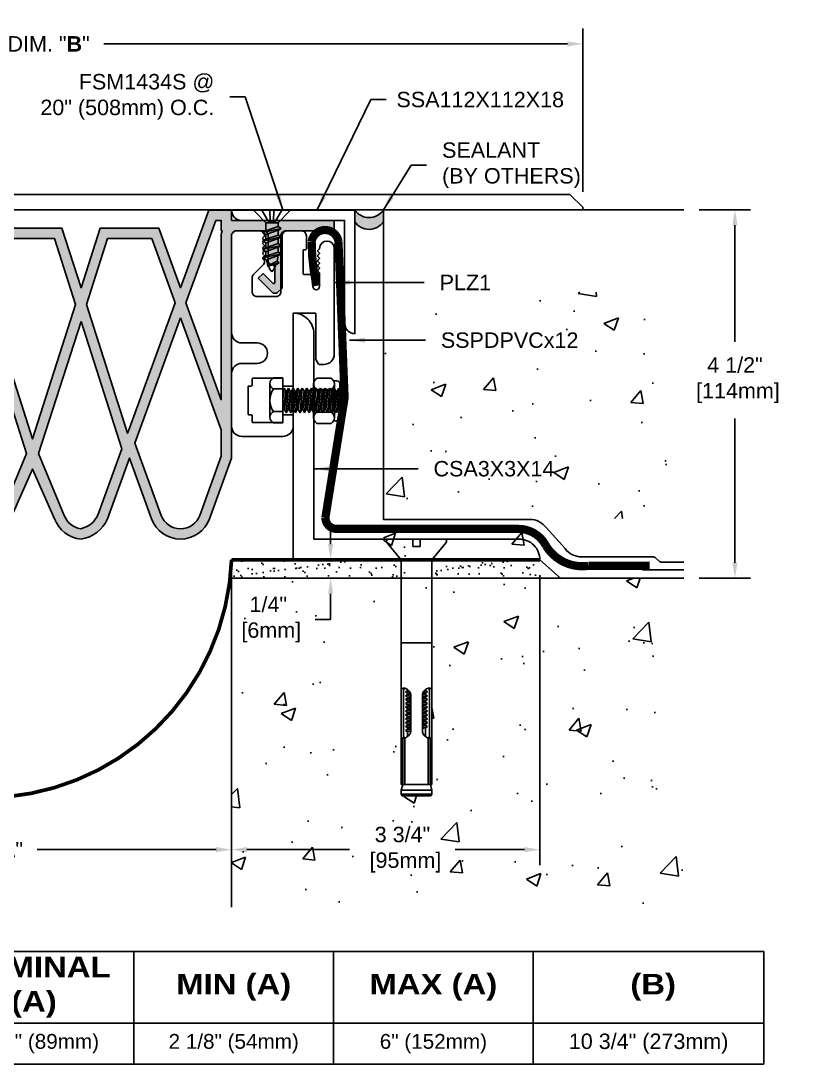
# Model space of a CAD drawing. Header units: inches. Extents: x -5.6 to 44.8, y -10.4 to 2.7.
# Drawn here: x 8.96 to 18.57, y -10.39 to 2.3 of the extents above; entities that cross this region are included whole.
import ezdxf

# ---------------------------------------------------------------- set-up
doc = ezdxf.new("R2010")
doc.units = ezdxf.units.IN
doc.header["$MEASUREMENT"] = 0
for name, color, linetype in [('Anchors', 4, 'Continuous'), ('Conditions', 1, 'Continuous'), ('Dimensions', 3, 'Continuous'), ('Fillers', 2, 'Continuous'), ('Metals', 7, 'Continuous'), ('Seal', 5, 'Continuous'), ('Text', 2, 'Continuous')]:
    doc.layers.add(name, color=color, linetype=linetype)
doc.styles.add('ARIAL', font='arial.ttf')
doc.styles.add('Arial Bold', font='')
doc.styles.get('Arial Bold').set_extended_font_data('Arial Black')
doc.dimstyles.new('Arial', dxfattribs={"dimscale": 1.5, "dimtxt": 0.125, "dimasz": 0.125, "dimexe": 0.125, "dimexo": 0.125, "dimgap": 0.125, "dimtad": 0, "dimtih": 1, "dimtoh": 1, "dimdec": 4, "dimzin": 0, "dimdsep": 46, "dimlunit": 4, "dimtxsty": 'ARIAL', "dimcen": 0.125, "dimadec": 0, "dimazin": 0, "dimtfac": 1, "dimtdec": 4, "dimtofl": 0, "dimtmove": 0, "dimatfit": 3, "dimfxl": 0, "dimfrac": 2, "dimtolj": 1, "dimtzin": 0, "dimarcsym": 0})
pattern_1 = [(37.5, (-1.6117, -8.52077), (-0.0062993, 0.1926824), [0, -0.152, 0, -0.17, 0, -0.1625]), (7.5, (-1.6117, -8.52077), (0.1769777, 0.2822146), [0, -0.082, 0, -0.137, 0, -0.0525]), (327.5, (-1.7347, -8.52077), (0.3114142, 0.0005659), [0, -0.05, 0, -0.18, 0, -0.235]), (317.5, (-1.7347, -8.52077), (0.3006127, 0.0877676), [0, -0.025, 0, -0.118, 0, -0.135])]

# ---------------------------------------------------------------- blocks, each defined once
blk = doc.blocks.new('PLZ1')
blk.add_lwpolyline([(0.265, 0, -0.414214), (0.275, -0.01), (0.275, -0.56, 0.131652), (0.276, -0.565), (0.308, -0.62, 0.267949), (0.317, -0.625), (0.375, -0.625, 0.414214), (0.5, -0.5), (0.5, 0.785, 1), (0.32, 0.785, -0.198912), (0.317, 0.778), (0.301, 0.762, 0.414214), (0.301, 0.748), (0.317, 0.732, -0.198912), (0.32, 0.725, -0.198912), (0.317, 0.718), (0.301, 0.702, 0.414214), (0.301, 0.688), (0.317, 0.672, -0.198912), (0.32, 0.665, -0.198912), (0.317, 0.658), (0.301, 0.642, 0.414214), (0.301, 0.628), (0.317, 0.612, -0.198912), (0.32, 0.605, -0.198912), (0.317, 0.598), (0.301, 0.582, 0.414214), (0.301, 0.568), (0.317, 0.552, -0.198912), (0.32, 0.545, -0.198912), (0.317, 0.538), (0.301, 0.522, 0.414214), (0.301, 0.508), (0.317, 0.492, -0.198912), (0.32, 0.485), (0.32, 0.322, -0.93609), (0.24, 0.317), (0.221, 0.461, 0.376062), (0.211, 0.47), (0.13, 0.47, -0.414214), (0.12, 0.48), (0.12, 0.76, -0.414214), (0.13, 0.77), (0.15, 0.77, 0.414214), (0.16, 0.78), (0.16, 0.937, 0.414214), (0.097, 1), (-0.088, 1, 0.414214), (-0.15, 0.937), (-0.15, 0.262, -0.414214), (-0.213, 0.2), (-0.438, 0.2, -0.414214), (-0.5, 0.262), (-0.5, 0.424, -0.198912), (-0.482, 0.468), (-0.368, 0.582, 0.198912), (-0.35, 0.626), (-0.35, 0.637, 0.198912), (-0.353, 0.645), (-0.369, 0.66, -0.414214), (-0.369, 0.675), (-0.353, 0.69, 0.198912), (-0.35, 0.697, 0.198912), (-0.353, 0.705), (-0.369, 0.72, -0.414214), (-0.369, 0.735), (-0.353, 0.75, 0.198912), (-0.35, 0.757, 0.198912), (-0.353, 0.765), (-0.369, 0.78, -0.414214), (-0.369, 0.795), (-0.353, 0.81, 0.198912), (-0.35, 0.817, 0.198912), (-0.353, 0.825), (-0.369, 0.84, -0.414214), (-0.369, 0.855), (-0.353, 0.87, 0.198912), (-0.35, 0.877, 0.198912), (-0.353, 0.885), (-0.369, 0.9, -0.414214), (-0.369, 0.915), (-0.353, 0.93, 0.198912), (-0.35, 0.937, 0.414214), (-0.413, 1), (-0.688, 1, 0.414214), (-0.75, 0.937), (-0.75, -0.238, 0.414214), (-0.625, -0.363), (-0.438, -0.363, -1), (-0.438, -0.613), (-0.625, -0.613, 0.414214), (-0.75, -0.737), (-0.75, -1.375, 0.414214), (-0.625, -1.5), (-0.125, -1.5, 0.414214), (0, -1.375), (0, -1.248, 0.414214), (-0.01, -1.238), (-0.115, -1.238, 0.414214), (-0.125, -1.248), (-0.125, -1.323, -0.414214), (-0.135, -1.333), (-0.49, -1.333, -0.414214), (-0.5, -1.323), (-0.5, -1.248, 0.414214), (-0.51, -1.238), (-0.54, -1.238, -0.414214), (-0.55, -1.228), (-0.55, -0.898, -0.414214), (-0.54, -0.888), (-0.51, -0.888, 0.414214), (-0.5, -0.878), (-0.5, -0.803, -0.414214), (-0.49, -0.793), (-0.135, -0.793, -0.414214), (-0.125, -0.803), (-0.125, -0.878, 0.414214), (-0.115, -0.888), (-0.01, -0.888, 0.414214), (0, -0.878), (0, -0.01, -0.414214), (0.01, 0)], format="xyb", close=True)
blk = doc.blocks.new('SSSA38278')
for p, q in [((-0.341, 0), (-0.045, 0)), ((-0.045, 0), (-0.045, -0.09)), ((0.045, 0), (0.341, 0)), ((0.045, 0), (0.045, -0.09)), ((-0.191, -0.246), (-0.36, -0.039)), ((-0.045, -0.09), (0.045, -0.09)), ((0.191, -0.246), (0.36, -0.039)), ((-0.187, -0.256), (-0.187, -2.982)), ((0.188, -0.256), (0.188, -2.982)), ((-0.187, -1.262), (0.188, -1.262)), ((-0.157, -1.843), (-0.157, -2.387)), ((-0.135, -1.857), (-0.108, -1.84)), ((-0.135, -1.857), (-0.089, -1.849)), ((-0.135, -1.857), (-0.108, -1.873)), ((-0.135, -1.904), (-0.108, -1.887)), ((-0.135, -1.904), (-0.071, -1.893)), ((-0.108, -1.83), (-0.108, -1.84)), ((-0.108, -1.84), (-0.098, -1.838)), ((-0.078, -1.867), (-0.108, -1.873)), ((-0.108, -1.873), (-0.108, -1.887)), ((-0.108, -1.887), (-0.073, -1.88)), ((-0.07, -1.896), (-0.07, -2.334)), ((0.071, -1.895), (0.108, -1.887)), ((0.071, -1.896), (0.071, -2.334)), ((0.108, -1.873), (0.072, -1.881)), ((0.078, -1.867), (0.135, -1.857)), ((0.093, -1.844), (0.108, -1.84)), ((0.108, -1.83), (0.108, -1.84)), ((0.135, -1.857), (0.108, -1.84)), ((0.135, -1.857), (0.108, -1.873)), ((0.108, -1.873), (0.108, -1.887)), ((0.135, -1.904), (0.108, -1.887)), ((0.158, -1.843), (0.158, -2.387)), ((-0.135, -1.904), (-0.108, -1.92)), ((-0.135, -1.951), (-0.108, -1.934)), ((-0.135, -1.951), (-0.07, -1.94)), ((-0.135, -1.951), (-0.108, -1.967)), ((-0.135, -1.998), (-0.108, -1.981)), ((-0.135, -1.998), (-0.07, -1.986)), ((-0.135, -1.998), (-0.108, -2.014)), ((-0.135, -2.044), (-0.108, -2.028)), ((-0.07, -1.912), (-0.108, -1.92)), ((-0.108, -1.92), (-0.108, -1.934)), ((-0.108, -1.934), (-0.07, -1.926)), ((-0.07, -1.959), (-0.108, -1.967)), ((-0.108, -1.967), (-0.108, -1.981)), ((-0.108, -1.981), (-0.07, -1.973)), ((-0.07, -2.006), (-0.108, -2.014)), ((-0.108, -2.014), (-0.108, -2.028)), ((-0.108, -2.028), (-0.07, -2.02)), ((0.071, -1.915), (0.135, -1.904)), ((0.071, -1.915), (0.135, -1.904)), ((0.108, -1.92), (0.071, -1.928)), ((0.071, -1.942), (0.108, -1.934)), ((0.071, -1.962), (0.135, -1.951)), ((0.108, -1.967), (0.071, -1.975)), ((0.071, -1.989), (0.108, -1.981)), ((0.071, -2.009), (0.135, -1.998)), ((0.108, -2.014), (0.071, -2.022)), ((0.071, -2.036), (0.108, -2.028)), ((0.135, -1.904), (0.108, -1.92)), ((0.108, -1.92), (0.108, -1.934)), ((0.135, -1.951), (0.108, -1.934)), ((0.135, -1.951), (0.108, -1.967)), ((0.108, -1.967), (0.108, -1.981)), ((0.135, -1.998), (0.108, -1.981)), ((0.135, -1.998), (0.108, -2.014)), ((0.108, -2.014), (0.108, -2.028)), ((0.135, -2.044), (0.108, -2.028)), ((-0.135, -2.044), (-0.07, -2.033)), ((-0.135, -2.044), (-0.108, -2.061)), ((-0.135, -2.091), (-0.108, -2.075)), ((-0.135, -2.091), (-0.07, -2.08)), ((-0.135, -2.091), (-0.108, -2.108)), ((-0.135, -2.138), (-0.108, -2.122)), ((-0.135, -2.138), (-0.07, -2.127)), ((-0.135, -2.138), (-0.108, -2.155)), ((-0.07, -2.053), (-0.108, -2.061)), ((-0.108, -2.061), (-0.108, -2.075)), ((-0.108, -2.075), (-0.07, -2.067)), ((-0.07, -2.1), (-0.108, -2.108)), ((-0.108, -2.108), (-0.108, -2.122)), ((-0.108, -2.122), (-0.07, -2.114)), ((-0.07, -2.147), (-0.108, -2.155)), ((-0.108, -2.155), (-0.108, -2.169)), ((0.071, -2.056), (0.135, -2.044)), ((0.108, -2.061), (0.071, -2.069)), ((0.071, -2.083), (0.108, -2.075)), ((0.071, -2.103), (0.135, -2.091)), ((0.108, -2.108), (0.071, -2.116)), ((0.071, -2.13), (0.108, -2.122)), ((0.071, -2.149), (0.135, -2.138)), ((0.108, -2.155), (0.071, -2.163)), ((0.135, -2.044), (0.108, -2.061)), ((0.108, -2.061), (0.108, -2.075)), ((0.135, -2.091), (0.108, -2.075)), ((0.135, -2.091), (0.108, -2.108)), ((0.108, -2.108), (0.108, -2.122)), ((0.135, -2.138), (0.108, -2.122)), ((0.135, -2.138), (0.108, -2.155)), ((0.108, -2.155), (0.108, -2.169)), ((-0.135, -2.185), (-0.108, -2.169)), ((-0.135, -2.185), (-0.07, -2.174)), ((-0.135, -2.185), (-0.108, -2.202)), ((-0.135, -2.232), (-0.108, -2.215)), ((-0.135, -2.232), (-0.07, -2.221)), ((-0.135, -2.232), (-0.108, -2.248)), ((-0.135, -2.279), (-0.108, -2.262)), ((-0.135, -2.279), (-0.07, -2.268)), ((-0.135, -2.279), (-0.108, -2.295)), ((-0.108, -2.169), (-0.07, -2.16)), ((-0.07, -2.193), (-0.108, -2.202)), ((-0.108, -2.202), (-0.108, -2.215)), ((-0.108, -2.215), (-0.07, -2.207)), ((-0.07, -2.24), (-0.108, -2.248)), ((-0.108, -2.248), (-0.108, -2.262)), ((-0.108, -2.262), (-0.07, -2.254)), ((0.071, -2.177), (0.108, -2.169)), ((0.071, -2.196), (0.135, -2.185)), ((0.108, -2.202), (0.071, -2.21)), ((0.071, -2.224), (0.108, -2.215)), ((0.071, -2.243), (0.135, -2.232)), ((0.108, -2.248), (0.071, -2.257)), ((0.071, -2.27), (0.108, -2.262)), ((0.071, -2.29), (0.135, -2.279)), ((0.135, -2.185), (0.108, -2.169)), ((0.135, -2.185), (0.108, -2.202)), ((0.108, -2.202), (0.108, -2.215)), ((0.135, -2.232), (0.108, -2.215)), ((0.135, -2.232), (0.108, -2.248)), ((0.108, -2.248), (0.108, -2.262)), ((0.135, -2.279), (0.108, -2.262)), ((0.135, -2.279), (0.108, -2.295)), ((-0.135, -2.326), (-0.108, -2.309)), ((-0.135, -2.326), (-0.07, -2.315)), ((-0.135, -2.326), (-0.108, -2.342)), ((-0.07, -2.287), (-0.108, -2.295)), ((-0.108, -2.295), (-0.108, -2.309)), ((-0.108, -2.309), (-0.07, -2.301)), ((-0.07, -2.334), (-0.108, -2.342)), ((-0.108, -2.342), (-0.108, -2.401)), ((0.108, -2.295), (0.071, -2.303)), ((0.108, -2.295), (0.108, -2.401)), ((-0.166, -2.42), (-0.166, -2.982)), ((-0.143, -2.42), (-0.143, -2.982)), ((0.143, -2.42), (0.143, -2.982)), ((0.166, -2.42), (0.166, -2.982)), ((-0.187, -3.053), (-0.168, -2.982)), ((-0.187, -2.982), (0.188, -2.982)), ((0.168, -2.982), (0.188, -3.053)), ((-0.187, -3.053), (0.188, -3.053)), ((-0.187, -3.053), (-0.187, -3.099)), ((-0.187, -3.099), (0.188, -3.099)), ((-0.187, -3.099), (-0.174, -3.123)), ((-0.174, -3.123), (0.174, -3.123)), ((0.188, -3.099), (0.174, -3.123)), ((0.188, -3.053), (0.188, -3.099))]:
    blk.add_line(p, q)
for centre, radius, start, end in [((-0.341, -0.024), 0.0239, 90, 219.032), ((0.341, -0.024), 0.0239, 320.968, 90), ((-0.202, -0.256), 0.015, 0, 39.1666), ((0.203, -0.256), 0.015, 140.8334, 180), ((-0.159, -1.839), 0.0276, 135, 168.9394), ((-0.135, -1.843), 0.0524, 168.9394, 180), ((-0.159, -1.839), 0.0276, 101.0606, 135), ((-0.155, -1.863), 0.0524, 76.6123, 101.0606), ((-0.129, -1.839), 0.0276, 135, 168.9394), ((-0.105, -1.843), 0.0524, 168.9394, 180), ((-0.129, -1.839), 0.0276, 110.9085, 135), ((-0.161, -1.888), 0.0783, 59.3028, 76.6123), ((-0.179, -1.919), 0.114, 45, 59.3028), ((-0.179, -1.919), 0.114, 30.6972, 45), ((-0.148, -1.901), 0.0783, 13.3877, 30.6972), ((-0.123, -1.895), 0.0524, 358.2993, 13.3877), ((0.123, -1.895), 0.0524, 166.6123, 181.7007), ((0.148, -1.901), 0.0783, 149.3028, 166.6123), ((0.179, -1.919), 0.114, 135, 149.3028), ((0.179, -1.919), 0.114, 120.6972, 135), ((0.161, -1.888), 0.0783, 103.3877, 120.6972), ((0.129, -1.839), 0.0276, 45, 69.0915), ((0.155, -1.863), 0.0524, 78.9394, 103.3877), ((0.129, -1.839), 0.0276, 11.0606, 45), ((0.105, -1.843), 0.0524, 360, 11.0606), ((0.159, -1.839), 0.0276, 45, 78.9394), ((0.159, -1.839), 0.0276, 11.0606, 45), ((0.135, -1.843), 0.0524, 0, 11.0606), ((-0.135, -2.387), 0.0524, 180, 191.0606), ((-0.159, -2.392), 0.0276, 191.0606, 225), ((-0.105, -2.387), 0.0524, 180, 191.0606), ((-0.129, -2.392), 0.0276, 191.0606, 225), ((-0.161, -2.342), 0.0783, 283.3877, 300.6972), ((-0.179, -2.311), 0.114, 300.6972, 315), ((-0.179, -2.311), 0.114, 315, 329.3028), ((-0.148, -2.329), 0.0783, 329.3028, 346.6123), ((-0.123, -2.335), 0.0524, 346.6123, 1.7007), ((0.123, -2.335), 0.0524, 178.2993, 193.3877), ((0.148, -2.329), 0.0783, 193.3877, 210.6972), ((0.179, -2.311), 0.114, 210.6972, 225), ((0.179, -2.311), 0.114, 225, 239.3028), ((0.161, -2.342), 0.0783, 239.3028, 256.6123), ((0.129, -2.392), 0.0276, 315, 348.9394), ((0.105, -2.387), 0.0524, 348.9394, 0), ((0.159, -2.392), 0.0276, 315, 348.9394), ((0.135, -2.387), 0.0524, 348.9394, 360), ((-0.159, -2.392), 0.0276, 225, 258.9394), ((-0.155, -2.367), 0.0524, 258.9394, 283.3877), ((-0.129, -2.392), 0.0276, 225, 249.0915), ((0.129, -2.392), 0.0276, 290.9085, 315), ((0.155, -2.367), 0.0524, 256.6123, 281.0606), ((0.159, -2.392), 0.0276, 281.0606, 315)]:
    blk.add_arc(centre, radius, start, end)
blk = doc.blocks.new('*D2')
at = {"layer": 'Defpoints', "color": 0}
for p in [(5.5, -5.103), (11.523, -5.103), (11.523, -7.781)]:
    blk.add_point(p, dxfattribs=at)
at = {"layer": 'Dimensions', "color": 0, "lineweight": -2}
for p, q in [((5.5, -5.29), (5.5, -7.968)), ((11.523, -5.29), (11.523, -7.968)), ((5.688, -7.781), (7.828, -7.781)), ((11.335, -7.781), (9.157, -7.781))]:
    blk.add_line(p, q, dxfattribs=at)
at = {"layer": 'Dimensions', "color": 0}
for points in [[(5.688, -7.749), (5.688, -7.812), (5.5, -7.781)], [(11.335, -7.749), (11.335, -7.812), (11.523, -7.781)]]:
    blk.add_solid(points, dxfattribs=at)
at = {"layer": 'Dimensions', "color": 0, "insert": (8.493, -7.781), "char_height": 0.1875, "attachment_point": 5, "style": 'ARIAL'}
blk.add_mtext('\\A1;DIM. "A"', dxfattribs=at)
blk = doc.blocks.new('*D3')
at = {"layer": 'Defpoints', "color": 0}
for p in [(11.523, -4.255), (12.727, -4.255), (11.523, -4.48)]:
    blk.add_point(p, dxfattribs=at)
at = {"layer": 'Dimensions', "color": 0, "lineweight": -2}
for p, q in [((12.727, -4.068), (12.727, -3.88)), ((11.71, -4.255), (12.915, -4.255)), ((11.71, -4.48), (12.915, -4.48)), ((12.727, -4.668), (12.727, -4.983)), ((12.727, -4.983), (12.54, -4.983))]:
    blk.add_line(p, q, dxfattribs=at)
at = {"layer": 'Dimensions', "color": 0}
for points in [[(12.696, -4.068), (12.758, -4.068), (12.727, -4.255)], [(12.696, -4.668), (12.758, -4.668), (12.727, -4.48)]]:
    blk.add_solid(points, dxfattribs=at)
at = {"layer": 'Dimensions', "color": 0, "insert": (11.969, -4.983), "char_height": 0.1875, "attachment_point": 5, "style": 'ARIAL'}
blk.add_mtext('\\A1;1/4"\\P [6mm]', dxfattribs=at)
blk = doc.blocks.new('*D5')
at = {"layer": 'Defpoints', "color": 0}
for p in [(15.273, -4.255), (11.523, -4.48), (15.273, -7.781)]:
    blk.add_point(p, dxfattribs=at)
at = {"layer": 'Dimensions', "color": 0, "lineweight": -2}
for p, q in [((15.273, -4.443), (15.273, -7.968)), ((11.523, -4.668), (11.523, -7.968)), ((11.71, -7.781), (12.957, -7.781)), ((15.085, -7.781), (14.244, -7.781))]:
    blk.add_line(p, q, dxfattribs=at)
at = {"layer": 'Dimensions', "color": 0}
for points in [[(11.71, -7.749), (11.71, -7.812), (11.523, -7.781)], [(15.085, -7.749), (15.085, -7.812), (15.273, -7.781)]]:
    blk.add_solid(points, dxfattribs=at)
at = {"layer": 'Dimensions', "color": 0, "insert": (13.601, -7.781), "char_height": 0.1875, "attachment_point": 5, "style": 'ARIAL'}
blk.add_mtext('\\A1;3 3/4"\\P [95mm]', dxfattribs=at)
blk = doc.blocks.new('*D11')
at = {"layer": 'Defpoints', "color": 0}
for p in [(17.023, 0), (17.023, -4.48), (17.646, -4.48)]:
    blk.add_point(p, dxfattribs=at)
at = {"layer": 'Dimensions', "color": 0, "lineweight": -2}
for p, q in [((17.21, 0), (17.833, 0)), ((17.646, -0.188), (17.646, -1.606)), ((17.646, -4.293), (17.646, -2.537)), ((17.21, -4.48), (17.833, -4.48))]:
    blk.add_line(p, q, dxfattribs=at)
at = {"layer": 'Dimensions', "color": 0}
for points in [[(17.614, -0.188), (17.677, -0.188), (17.646, 0)], [(17.614, -4.293), (17.677, -4.293), (17.646, -4.48)]]:
    blk.add_solid(points, dxfattribs=at)
at = {"layer": 'Dimensions', "color": 0, "insert": (17.646, -2.072), "char_height": 0.1875, "attachment_point": 5, "style": 'ARIAL'}
blk.add_mtext('\\A1;4 1/2"\\P [114mm]', dxfattribs=at)
blk = doc.blocks.new('CSA3X3X14')
at = {"layer": 'Metals'}
blk.add_lwpolyline([(0.25, 2.75, 0.414214), (0, 3), (0, 0), (3, 0, 0.414214), (2.75, 0.25), (0.25, 0.25)], format="xyb", close=True, dxfattribs=at)
blk = doc.blocks.new('SSA112X112X18')
blk.add_lwpolyline([(0, 0), (-1.5, 0), (-1.5, -1.5, 0.414214), (-1.375, -1.375), (-1.375, -0.125), (-0.125, -0.125, 0.414214)], format="xyb", close=True)
blk = doc.blocks.new('FSM1434S')
for p, q in [((0.202, 0), (-0.202, 0)), ((-0.122, 0), (-0.046, -0.132)), ((-0.024, 0), (-0.019, -0.132)), ((0.024, 0), (0.019, -0.132)), ((0.122, 0), (0.046, -0.132)), ((-0.209, -0.016), (-0.075, -0.154)), ((0.209, -0.016), (0.075, -0.154)), ((-0.112, -0.221), (-0.075, -0.2)), ((0.113, -0.273), (-0.112, -0.221)), ((-0.112, -0.221), (-0.075, -0.243)), ((-0.075, -0.154), (0.075, -0.154)), ((-0.075, -0.154), (-0.075, -0.2)), ((0.075, -0.251), (-0.075, -0.2)), ((-0.075, -0.243), (-0.075, -0.246)), ((-0.075, -0.243), (-0.075, -0.303)), ((-0.075, -0.243), (0.075, -0.295)), ((-0.046, -0.132), (0.046, -0.132)), ((0.075, -0.154), (0.075, -0.251)), ((0.113, -0.273), (0.075, -0.251)), ((-0.112, -0.325), (-0.075, -0.303)), ((0.113, -0.376), (-0.112, -0.325)), ((-0.112, -0.325), (-0.075, -0.346)), ((0.075, -0.354), (-0.075, -0.303)), ((-0.075, -0.346), (0.075, -0.398)), ((-0.075, -0.346), (-0.075, -0.406)), ((0.113, -0.273), (0.075, -0.295)), ((0.075, -0.295), (0.075, -0.298)), ((0.075, -0.295), (0.075, -0.354)), ((0.113, -0.376), (0.075, -0.354)), ((0.113, -0.376), (0.075, -0.398)), ((-0.112, -0.428), (-0.075, -0.406)), ((0.113, -0.479), (-0.112, -0.428)), ((-0.112, -0.428), (-0.075, -0.449)), ((0.075, -0.458), (-0.075, -0.406)), ((-0.075, -0.509), (-0.075, -0.449)), ((-0.075, -0.449), (0.075, -0.501)), ((0.075, -0.398), (0.075, -0.458)), ((0.113, -0.479), (0.075, -0.458)), ((0.113, -0.479), (0.075, -0.501)), ((0.075, -0.524), (0.075, -0.501)), ((-0.112, -0.531), (-0.075, -0.509)), ((0.105, -0.581), (-0.112, -0.531)), ((-0.112, -0.531), (-0.075, -0.553)), ((-0.089, -0.64), (-0.063, -0.619)), ((0.073, -0.56), (-0.075, -0.509)), ((-0.075, -0.553), (0.067, -0.602)), ((0.058, -0.681), (-0.063, -0.619)), ((0.105, -0.581), (0.067, -0.602)), ((0.105, -0.581), (0.073, -0.56)), ((0.058, -0.681), (-0.089, -0.64)), ((-0.089, -0.64), (-0.051, -0.661)), ((-0.051, -0.661), (0.058, -0.681))]:
    blk.add_line(p, q)
for centre, radius, start, end in [((-0.202, -0.01), 0.0096, 90, 224.3206), ((0.202, -0.01), 0.0096, 315.6794, 90), ((0.298, -0.526), 0.373, 184.1974, 194.4309), ((-0.298, -0.526), 0.373, 336.5004, 348.2654), ((-0.298, -0.526), 0.373, 354.6624, 0.1882), ((0.298, -0.526), 0.373, 201.2487, 216.9667), ((-0.298, -0.526), 0.373, 323.0333, 335.8104)]:
    blk.add_arc(centre, radius, start, end)
blk = doc.blocks.new('Sealant')
blk.add_hatch(color=253).paths.add_polyline_path([(0, 0, -0.522486), (-0.347, 0), (-0.347, -0.143, 0.522486), (0, -0.143)])
for centre in [(-0.174, 0.121), (-0.174, -0.022)]:
    blk.add_arc(centre, 0.211, 214.8271, 325.1729)
blk = doc.blocks.new('HLN516SN')
for p, q in [((-0.242, 0.244), (-0.242, 0.283)), ((-0.205, 0.32), (0.205, 0.32)), ((0.242, 0.244), (0.242, 0.283)), ((-0.274, 0.213), (-0.274, 0.04)), ((-0.205, 0.253), (0.205, 0.253)), ((-0.137, 0.04), (-0.137, 0.213)), ((0.137, 0.04), (0.137, 0.213)), ((0.274, 0.213), (0.274, 0.04)), ((-0.205, 0), (0.205, 0))]:
    blk.add_line(p, q)
for centre, radius, start, end in [((-0.205, 0.283), 0.037, 90, 180), ((0.205, 0.283), 0.037, 0, 90), ((-0.205, 0.175), 0.0783, 29.0208, 150.9792), ((0, 0.001), 0.253, 57.1911, 122.8089), ((0.205, 0.175), 0.0783, 29.0208, 150.9792), ((-0.205, 0.078), 0.0783, 209.0208, 330.9792), ((0, 0.253), 0.253, 237.1911, 302.8089), ((0.205, 0.078), 0.0783, 209.0208, 330.9792)]:
    blk.add_arc(centre, radius, start, end)
blk = doc.blocks.new('H51634S')
for p, q in [((-0.206, 0.158), (0.206, 0.158)), ((-0.275, 0.114), (-0.275, 0)), ((-0.275, 0), (0.275, 0)), ((-0.15, -0.013), (-0.127, 0)), ((-0.15, -0.013), (-0.008, 0)), ((-0.138, 0), (-0.138, 0.114)), ((0.124, 0), (0.113, -0.007)), ((0.137, 0), (0.137, 0.114)), ((0.275, 0.114), (0.275, 0)), ((-0.15, -0.013), (-0.113, -0.034)), ((-0.15, -0.069), (0.15, -0.041)), ((-0.15, -0.069), (-0.113, -0.047)), ((-0.15, -0.069), (-0.113, -0.09)), ((-0.15, -0.124), (0.15, -0.096)), ((-0.15, -0.124), (-0.113, -0.103)), ((-0.15, -0.124), (-0.113, -0.145)), ((0.113, -0.007), (-0.113, -0.034)), ((-0.113, -0.047), (0.113, -0.02)), ((-0.113, -0.047), (-0.113, -0.034)), ((0.113, -0.062), (-0.113, -0.09)), ((-0.113, -0.103), (0.113, -0.075)), ((-0.113, -0.103), (-0.113, -0.09)), ((0.113, -0.118), (-0.113, -0.145)), ((0.113, -0.02), (0.113, -0.007)), ((0.15, -0.041), (0.113, -0.02)), ((0.15, -0.041), (0.113, -0.062)), ((0.113, -0.075), (0.113, -0.062)), ((0.15, -0.096), (0.113, -0.075)), ((0.15, -0.096), (0.113, -0.118)), ((0.113, -0.131), (0.113, -0.118)), ((-0.15, -0.18), (0.15, -0.152)), ((-0.15, -0.18), (-0.113, -0.159)), ((-0.15, -0.18), (-0.113, -0.201)), ((-0.15, -0.235), (0.15, -0.208)), ((-0.15, -0.235), (-0.113, -0.214)), ((-0.15, -0.235), (-0.113, -0.257)), ((-0.113, -0.159), (0.113, -0.131)), ((-0.113, -0.159), (-0.113, -0.145)), ((0.113, -0.173), (-0.113, -0.201)), ((-0.113, -0.214), (0.113, -0.186)), ((-0.113, -0.214), (-0.113, -0.201)), ((0.113, -0.229), (-0.113, -0.257)), ((-0.113, -0.27), (0.113, -0.242)), ((0.15, -0.152), (0.113, -0.131)), ((0.15, -0.152), (0.113, -0.173)), ((0.113, -0.186), (0.113, -0.173)), ((0.15, -0.208), (0.113, -0.186)), ((0.15, -0.208), (0.113, -0.229)), ((0.113, -0.242), (0.113, -0.229)), ((0.15, -0.263), (0.113, -0.242)), ((-0.15, -0.291), (0.15, -0.263)), ((-0.15, -0.291), (-0.113, -0.27)), ((-0.15, -0.291), (-0.113, -0.312)), ((-0.15, -0.346), (0.15, -0.319)), ((-0.15, -0.346), (-0.113, -0.325)), ((-0.15, -0.346), (-0.113, -0.368)), ((-0.15, -0.402), (0.15, -0.374)), ((-0.113, -0.27), (-0.113, -0.257)), ((0.113, -0.284), (-0.113, -0.312)), ((-0.113, -0.325), (0.113, -0.297)), ((-0.113, -0.325), (-0.113, -0.312)), ((0.113, -0.34), (-0.113, -0.368)), ((-0.113, -0.381), (0.113, -0.353)), ((-0.113, -0.381), (-0.113, -0.368)), ((0.15, -0.263), (0.113, -0.284)), ((0.113, -0.297), (0.113, -0.284)), ((0.15, -0.319), (0.113, -0.297)), ((0.15, -0.319), (0.113, -0.34)), ((0.113, -0.353), (0.113, -0.34)), ((0.15, -0.374), (0.113, -0.353)), ((0.15, -0.374), (0.113, -0.395)), ((-0.15, -0.402), (-0.113, -0.381)), ((-0.15, -0.402), (-0.113, -0.423)), ((-0.15, -0.458), (0.15, -0.43)), ((-0.15, -0.458), (-0.113, -0.436)), ((-0.15, -0.458), (-0.113, -0.479)), ((-0.15, -0.513), (0.15, -0.485)), ((-0.15, -0.513), (-0.113, -0.492)), ((0.113, -0.395), (-0.113, -0.423)), ((-0.113, -0.436), (0.113, -0.409)), ((-0.113, -0.436), (-0.113, -0.423)), ((0.113, -0.451), (-0.113, -0.479)), ((-0.113, -0.492), (0.113, -0.464)), ((-0.113, -0.492), (-0.113, -0.479)), ((0.113, -0.507), (-0.113, -0.534)), ((0.113, -0.409), (0.113, -0.395)), ((0.15, -0.43), (0.113, -0.409)), ((0.15, -0.43), (0.113, -0.451)), ((0.113, -0.464), (0.113, -0.451)), ((0.15, -0.485), (0.113, -0.464)), ((0.15, -0.485), (0.113, -0.507)), ((0.113, -0.52), (0.113, -0.507)), ((-0.15, -0.513), (-0.113, -0.534)), ((-0.15, -0.569), (0.15, -0.541)), ((-0.15, -0.569), (-0.113, -0.547)), ((-0.15, -0.569), (-0.113, -0.59)), ((-0.15, -0.624), (0.15, -0.596)), ((-0.15, -0.624), (-0.113, -0.603)), ((-0.15, -0.624), (-0.113, -0.645)), ((-0.113, -0.547), (0.113, -0.52)), ((-0.113, -0.547), (-0.113, -0.534)), ((0.113, -0.562), (-0.113, -0.59)), ((-0.113, -0.603), (0.113, -0.575)), ((-0.113, -0.603), (-0.113, -0.59)), ((0.113, -0.618), (-0.113, -0.645)), ((-0.113, -0.659), (0.113, -0.631)), ((0.15, -0.541), (0.113, -0.52)), ((0.15, -0.541), (0.113, -0.562)), ((0.113, -0.575), (0.113, -0.562)), ((0.15, -0.596), (0.113, -0.575)), ((0.15, -0.596), (0.113, -0.618)), ((0.113, -0.631), (0.113, -0.618)), ((0.15, -0.652), (0.113, -0.631)), ((-0.15, -0.68), (0.15, -0.652)), ((-0.15, -0.68), (-0.113, -0.659)), ((-0.15, -0.68), (-0.113, -0.701)), ((-0.15, -0.735), (0.15, -0.708)), ((-0.15, -0.735), (-0.113, -0.714)), ((-0.15, -0.735), (-0.124, -0.75)), ((-0.124, -0.75), (0.06, -0.75)), ((-0.113, -0.659), (-0.113, -0.645)), ((0.113, -0.673), (-0.113, -0.701)), ((-0.113, -0.714), (0.113, -0.686)), ((-0.113, -0.714), (-0.113, -0.701)), ((0.113, -0.729), (-0.06, -0.75)), ((0.113, -0.729), (0.06, -0.75)), ((0.15, -0.652), (0.113, -0.673)), ((0.113, -0.686), (0.113, -0.673)), ((0.15, -0.708), (0.113, -0.686)), ((0.15, -0.708), (0.113, -0.729))]:
    blk.add_line(p, q)
for centre, radius, start, end in [((-0.206, 0.083), 0.0757, 24.7615, 155.2385), ((0, -0.078), 0.237, 54.5107, 125.4893), ((0.206, 0.083), 0.0757, 24.7615, 155.2385)]:
    blk.add_arc(centre, radius, start, end)
for p in [(-0.113, -0.047), (-0.113, -0.103), (-0.113, -0.159), (-0.113, -0.214), (-0.113, -0.27), (-0.113, -0.325), (-0.113, -0.381), (-0.113, -0.436), (-0.113, -0.492), (-0.113, -0.547), (-0.113, -0.603), (-0.113, -0.659), (-0.113, -0.714)]:
    blk.add_point(p)
blk = doc.blocks.new('*T18')
at = {"layer": 'Conditions', "color": 0, "linetype": 'ByBlock', "lineweight": -2}
for p, q in [((0, 0), (15.579, 0)), ((0, 0), (0, -1.369)), ((3.055, 0), (3.055, -1.369)), ((5.485, 0), (5.485, -1.369)), ((7.915, 0), (7.915, -1.369)), ((10.344, 0), (10.344, -1.369)), ((12.774, 0), (12.774, -1.369)), ((15.579, 0), (15.579, -1.369)), ((0, -0.869), (15.579, -0.869)), ((0, -1.369), (15.579, -1.369))]:
    blk.add_line(p, q, dxfattribs=at)
at = {"layer": 'Conditions', "color": 0, "attachment_point": 5, "style": 'ARIAL'}
for s, insert, char_height, width in [('{\\fArial Black|b0|i0|c0|p34;\\C2;NOMINAL (A)}', (6.7, -0.434), 0.25, 2.30987), ('{\\fArial Black|b0|i0|c0|p34;\\C2;MODEL}', (1.527, -0.434), 0.25, 2.93487), ('{\\fArial Black|b0|i0|c0|p34;\\C2;MOVEMENT}', (4.27, -0.434), 0.25, 2.30987), ('{\\fArial Black|b0|i0|c0|p34;\\C2;MIN (A)}', (9.13, -0.434), 0.25, 2.30987), ('{\\fArial Black|b0|i0|c0|p34;\\C2;MAX (A)}', (11.559, -0.434), 0.25, 2.30987), ('{\\C2;3 7/8" (98mm)}', (4.27, -1.119), 0.18, 2.30987), ('{\\C2;3 1/2" (89mm)}', (6.7, -1.119), 0.18, 2.30987), ('{\\C2;2 1/8" (54mm)}', (9.13, -1.119), 0.18, 2.30987), ('{\\C2;6" (152mm)}', (11.559, -1.119), 0.18, 2.30987), ('{\\C2;SSPD-600 x 4 1/2P}', (1.527, -1.119), 0.18, 2.93487)]:
    blk.add_mtext(s, dxfattribs=dict(at, insert=insert, char_height=char_height, width=width))
at = {"layer": 'Conditions', "color": 2, "width": 2.68487, "attachment_point": 5}
for s, insert, char_height, style in [(' (B)', (14.177, -0.434), 0.25, 'Arial Bold'), ('10 3/4" (273mm)', (14.177, -1.119), 0.1875, 'ARIAL')]:
    blk.add_mtext(s, dxfattribs=dict(at, insert=insert, char_height=char_height, style=style))
blk = doc.blocks.new('SSPD600')
h = blk.add_hatch(color=256)
h.paths.add_polyline_path([(3.314, 0.03), (3.082, -0.694), (2.85, 0.03), (2.134, 0.03), (1.871, -0.694), (1.528, 0.25), (1.25, 0.25), (1.25, 0.125), (0, 0.125), (0, 0), (0.571, 0, -0.414214), (0.634, -0.063), (0.634, -0.697), (0.697, -0.76), (0.742, -0.76), (0.924, -0.578), (0.868, -0.521), (0.75, -0.639, -0.668179), (0.724, -0.629), (0.724, -0.45, -0.414214), (0.764, -0.41, 0.414214), (0.804, -0.37), (0.804, -0.063, -0.414214), (0.867, 0), (1.187, 0, -0.414214), (1.25, -0.063), (1.25, -2.765), (1.519, -3.503, 0.315299), (1.871, -3.75, 0.315299), (2.223, -3.503), (2.492, -2.765), (2.761, -3.503, 0.292514), (3.082, -3.749, 0.274694), (3.403, -3.503), (3.671, -2.898), (3.94, -3.503, 0.292514), (4.261, -3.749, 0.298466), (4.582, -3.503), (4.851, -2.898), (5.12, -3.503, 0.292514), (5.441, -3.749, 0.264013), (5.762, -3.503), (6.03, -2.765), (6.299, -3.503, 0.315299), (6.651, -3.75, 0.315299), (7.004, -3.503), (7.272, -2.765), (7.272, -0.063, -0.414214), (7.335, 0), (7.655, 0, -0.414214), (7.718, -0.063), (7.718, -0.37, 0.414214), (7.758, -0.41, -0.414214), (7.798, -0.45), (7.798, -0.629, -0.668179), (7.773, -0.639), (7.655, -0.521), (7.598, -0.578), (7.78, -0.76), (7.825, -0.76), (7.888, -0.697), (7.888, -0.063, -0.414214), (7.951, 0), (8.522, 0), (8.522, 0.125), (7.272, 0.125), (7.272, 0.25), (6.995, 0.25), (6.651, -0.694), (6.388, 0.03), (5.673, 0.03), (5.441, -0.694), (5.209, 0.03), (4.493, 0.03), (4.261, -0.694), (4.029, 0.03)])
h.paths.add_polyline_path([(3.938, -0.095), (4.196, -0.898), (3.671, -2.532), (3.147, -0.898), (3.405, -0.095)], flags=16)
h.paths.add_polyline_path([(3.016, -0.898), (2.515, -2.462), (1.938, -0.876), (2.222, -0.095), (2.758, -0.095)], flags=16)
h.paths.add_polyline_path([(4.585, -0.095), (5.117, -0.095), (5.375, -0.898), (4.851, -2.532), (4.327, -0.898)], flags=16)
h.paths.add_polyline_path([(3.082, -1.103), (3.597, -2.71), (3.286, -3.458, -0.260324), (3.08, -3.623, -0.279008), (2.878, -3.461), (2.584, -2.653)], flags=16)
h.paths.add_polyline_path([(4.261, -1.103), (4.777, -2.71), (4.465, -3.461, -0.288275), (4.262, -3.623, -0.281903), (4.058, -3.461), (3.746, -2.71)], flags=16)
h.paths.add_polyline_path([(1.804, -0.876), (1.375, -2.056), (1.375, -0.063, 0.085638), (1.364, 0), (1.375, 0), (1.375, 0.125), (1.44, 0.125)], flags=16)
h.paths.add_polyline_path([(5.764, -0.095), (6.301, -0.095), (6.585, -0.876), (6.03, -2.4), (6.008, -2.462), (5.506, -0.898)], flags=16)
h.paths.add_polyline_path([(1.871, -1.059), (2.425, -2.583), (2.106, -3.461, -0.315299), (1.871, -3.625, -0.315299), (1.636, -3.461), (1.375, -2.743), (1.375, -2.422)], flags=16)
h.paths.add_polyline_path([(5.441, -1.103), (5.938, -2.653), (5.646, -3.457, -0.248103), (5.438, -3.623, -0.277706), (5.237, -3.461), (4.925, -2.71)], flags=16)
h.paths.add_polyline_path([(6.651, -1.059), (7.147, -2.422), (7.147, -2.743), (6.886, -3.461, -0.315299), (6.651, -3.625, -0.315299), (6.417, -3.461), (6.097, -2.583)], flags=16)
h.paths.add_polyline_path([(6.718, -0.876), (7.082, 0.125), (7.147, 0.125), (7.147, 0), (7.158, 0, 0.085638), (7.147, -0.063), (7.147, -2.056)], flags=16)
for points in [[(7.272, -0.063, -0.414214), (7.335, 0), (7.655, 0, -0.414214), (7.718, -0.063), (7.718, -0.37, 0.414214), (7.758, -0.41, -0.414214), (7.798, -0.45), (7.798, -0.629, -0.668179), (7.773, -0.639), (7.655, -0.521), (7.598, -0.578), (7.78, -0.76), (7.825, -0.76), (7.888, -0.697), (7.888, -0.063, -0.414214), (7.951, 0), (8.522, 0), (8.522, 0.125), (7.272, 0.125), (7.272, 0.25), (6.995, 0.25), (6.651, -0.694), (6.388, 0.03), (5.673, 0.03), (5.441, -0.694), (5.209, 0.03), (4.493, 0.03), (4.261, -0.694), (4.029, 0.03), (3.314, 0.03), (3.082, -0.694), (2.85, 0.03), (2.134, 0.03), (1.871, -0.694), (1.528, 0.25), (1.25, 0.25), (1.25, 0.125), (0, 0.125), (0, 0), (0.571, 0, -0.414214), (0.634, -0.063), (0.634, -0.697), (0.697, -0.76), (0.742, -0.76), (0.924, -0.578), (0.868, -0.521), (0.75, -0.639, -0.668179), (0.724, -0.629), (0.724, -0.45, -0.414214), (0.764, -0.41, 0.414214), (0.804, -0.37), (0.804, -0.063, -0.414214), (0.867, 0), (1.187, 0, -0.414214), (1.25, -0.063), (1.25, -2.765), (1.519, -3.503, 0.315299), (1.871, -3.75, 0.315299), (2.223, -3.503), (2.492, -2.765), (2.761, -3.503, 0.292514), (3.082, -3.749, 0.274694), (3.403, -3.503), (3.671, -2.898), (3.94, -3.503, 0.292514), (4.261, -3.749, 0.298466), (4.582, -3.503), (4.851, -2.898), (5.12, -3.503, 0.292514), (5.441, -3.749, 0.264013), (5.762, -3.503), (6.03, -2.765), (6.299, -3.503, 0.315299), (6.651, -3.75, 0.315299), (7.004, -3.503), (7.272, -2.765)], [(1.804, -0.876), (1.375, -2.056), (1.375, -0.063, 0.085638), (1.364, 0), (1.375, 0), (1.375, 0.125), (1.44, 0.125)], [(6.718, -0.876), (7.147, -2.056), (7.147, -0.063, -0.085638), (7.158, 0), (7.147, 0), (7.147, 0.125), (7.082, 0.125)], [(1.871, -1.059), (2.425, -2.583), (2.106, -3.461, -0.315299), (1.871, -3.625, -0.315299), (1.636, -3.461), (1.375, -2.743), (1.375, -2.422)], [(3.082, -1.103), (3.597, -2.71), (3.286, -3.458, -0.260324), (3.08, -3.623, -0.279008), (2.878, -3.461), (2.584, -2.653)], [(4.261, -1.103), (4.777, -2.71), (4.465, -3.461, -0.288275), (4.262, -3.623, -0.281903), (4.058, -3.461), (3.746, -2.71)], [(5.441, -1.103), (5.938, -2.653), (5.646, -3.457, -0.248103), (5.438, -3.623, -0.277706), (5.237, -3.461), (4.925, -2.71)], [(6.651, -1.059), (6.097, -2.583), (6.417, -3.461, 0.315299), (6.651, -3.625, 0.315299), (6.886, -3.461), (7.147, -2.743), (7.147, -2.422)]]:
    blk.add_lwpolyline(points, format="xyb", close=True)
for points in [[(2.222, -0.095), (2.758, -0.095), (3.016, -0.898), (2.515, -2.462), (1.938, -0.876)], [(3.147, -0.898), (3.405, -0.095), (3.938, -0.095), (4.196, -0.898), (3.671, -2.532)], [(4.327, -0.898), (4.585, -0.095), (5.117, -0.095), (5.375, -0.898), (4.851, -2.532)], [(5.506, -0.898), (5.764, -0.095), (6.301, -0.095), (6.585, -0.876), (6.03, -2.4), (6.008, -2.462)]]:
    blk.add_lwpolyline(points, close=True)
blk = doc.blocks.new('*D27')
at = {"layer": 'Defpoints', "color": 0}
for p in [(15.795, 2.018), (2.798, 0.031), (15.795, 0.031)]:
    blk.add_point(p, dxfattribs=at)
at = {"layer": 'Dimensions', "color": 0, "lineweight": -2}
for p, q in [((2.798, 0.219), (2.798, 2.205)), ((15.795, 0.219), (15.795, 2.205)), ((2.985, 2.018), (8.625, 2.018)), ((15.608, 2.018), (9.968, 2.018))]:
    blk.add_line(p, q, dxfattribs=at)
at = {"layer": 'Dimensions', "color": 0}
for points in [[(2.985, 2.049), (2.985, 1.987), (2.798, 2.018)], [(15.608, 2.049), (15.608, 1.987), (15.795, 2.018)]]:
    blk.add_solid(points, dxfattribs=at)
at = {"layer": 'Dimensions', "color": 0, "insert": (9.297, 2.018), "char_height": 0.1875, "attachment_point": 5, "style": 'ARIAL'}
blk.add_mtext('\\A1;DIM. "{\\fArial|b1|i0|c0|p34;B}"', dxfattribs=at)

msp = doc.modelspace()

# ---------------------------------------------------------------- hatches: boundary and pattern name
at = {"layer": 'Conditions'}
h = msp.add_hatch(dxfattribs=at)
h.set_pattern_fill('AR-CONC', color=256, scale=0.25, style=0)
h.set_pattern_definition([(50, (-1.6117, -10.0208), (1.79315, -0.15688), [0.1875, -2.0625]), (355, (-1.6117, -10.0208), (-0.34688, 1.88048), [0.15, -1.65]), (100.451, (-1.4623, -10.0338), (1.44627, 1.7236), [0.15935, -1.75286]), (46.184, (-1.6117, -9.5208), (2.6681, -0.4138), [0.28125, -3.09375]), (96.636, (-1.3894, -9.5553), (2.33666, 2.4353), [0.23903, -2.62928]), (351.184, (-1.6117, -9.5208), (2.33665, 2.4353), [0.225, -2.475]), (21, (-1.3617, -9.6458), (1.49227, -1.00655), [0.1875, -2.0625]), (326, (-1.3617, -9.6458), (0.60829, 1.81288), [0.15, -1.65]), (71.451, (-1.2373, -9.7297), (2.10056, 0.80633), [0.15935, -1.75286]), (37.5, (-1.6117, -10.0208), (0.0304, 0.832235), [0, -1.63, 0, -1.675, 0, -1.65625]), (7.5, (-1.6117, -10.0208), (0.657674, 0.98603), [0, -0.955, 0, -1.5925, 0, -0.63125]), (327.5, (-2.1692, -10.0208), (1.334556, -0.056387), [0, -0.625, 0, -1.95, 0, -2.5875]), (317.5, (-2.4192, -10.0208), (1.457965, 0.25026), [0, -0.8125, 0, -1.295, 0, -1.8375])])
h.paths.add_polyline_path([(17.0225, -1), (13.36964, -1), (13.36964, -1), (13.36964, -5.26435), (15.1494, -5.26435, -0.23633823), (15.34955, -5.36456), (15.57956, -5.62046, 0.23633823), (15.77971, -5.72067), (16.64232, -5.72067, -0.18626214), (16.68431, -5.73687), (16.71935, -5.76865, 0.18626214), (16.76133, -5.78486), (17.0225, -5.78486), (17.0225, -5.0192), (15.23176, -5.0192), (15.23176, -3.75368), (17.0225, -3.75368)])
h.paths.add_polyline_path([(16.97583, -3.23557), (18.57262, -3.23557), (18.57262, -3.74455), (16.97583, -3.74455)], flags=9)
h.paths.add_polyline_path([(13.89828, -1.88854), (14.5498, -1.88854), (14.5498, -2.17055), (13.89828, -2.17055)], flags=24)
h.paths.add_polyline_path([(13.89828, -2.44914), (15.90578, -2.44914), (15.90578, -2.73679), (13.89828, -2.73679)], flags=24)
h.paths.add_polyline_path([(13.89828, -2.98354), (16.70144, -2.98354), (16.70144, -3.63907), (13.89828, -3.63907)], flags=24)
h = msp.add_hatch(dxfattribs=at)
h.set_pattern_fill('AR-SAND', color=256, scale=0.1, style=0)
h.set_pattern_definition(pattern_1)
h.paths.add_polyline_path([(13.585, -4.26077, 0.09676873), (13.5839, -4.25512), (11.5225, -4.25512), (11.5225, -4.48012), (13.585, -4.48012)])
h = msp.add_hatch(dxfattribs=at)
h.set_pattern_fill('AR-SAND', color=256, scale=0.1, style=0)
h.set_pattern_definition(pattern_1)
h.paths.add_polyline_path([(15.2725, -4.25512), (13.9611, -4.25512, 0.09676873), (13.96, -4.26077), (13.96, -4.48012), (15.2725, -4.48012)])
h = msp.add_hatch(dxfattribs=at)
h.set_pattern_fill('AR-CONC', color=256, scale=0.25, style=0)
h.set_pattern_definition([(50, (-1.6117, -8.5208), (1.79315, -0.15688), [0.1875, -2.0625]), (355, (-1.6117, -8.5208), (-0.34688, 1.88048), [0.15, -1.65]), (100.451, (-1.4623, -8.5338), (1.44627, 1.7236), [0.15935, -1.75286]), (46.184, (-1.6117, -8.0208), (2.6681, -0.4138), [0.28125, -3.09375]), (96.636, (-1.3894, -8.0553), (2.33666, 2.4353), [0.23903, -2.62928]), (351.184, (-1.6117, -8.0208), (2.33665, 2.4353), [0.225, -2.475]), (21, (-1.3617, -8.1458), (1.49227, -1.00655), [0.1875, -2.0625]), (326, (-1.3617, -8.1458), (0.60829, 1.81288), [0.15, -1.65]), (71.451, (-1.2373, -8.2297), (2.10056, 0.80633), [0.15935, -1.75286]), (37.5, (-1.6117, -8.5208), (0.0304, 0.832235), [0, -1.63, 0, -1.675, 0, -1.65625]), (7.5, (-1.6117, -8.5208), (0.657674, 0.98603), [0, -0.955, 0, -1.5925, 0, -0.63125]), (327.5, (-2.1692, -8.5208), (1.334556, -0.056387), [0, -0.625, 0, -1.95, 0, -2.5875]), (317.5, (-2.4192, -8.5208), (1.457965, 0.25026), [0, -0.8125, 0, -1.295, 0, -1.8375])])
h.paths.add_polyline_path([(13.585, -4.48012), (11.5225, -4.48012), (11.5225, -8.48012), (17.0225, -8.48012), (17.0225, -4.48012), (13.96, -4.48012), (13.96, -6.98714), (13.94069, -6.98714), (13.96, -7.05802), (13.96, -7.10452), (13.94658, -7.12777), (13.59842, -7.12777), (13.585, -7.10452), (13.585, -7.05802), (13.60431, -6.98714), (13.585, -6.98714)])
h.paths.add_polyline_path([(13.20699, -7.52621), (13.99426, -7.52621), (13.99426, -8.0352), (13.20699, -8.0352)], flags=24)
h.paths.add_polyline_path([(15.5921, -5.29613), (17.77163, -5.29613), (17.77163, -5.95178), (15.5921, -5.95178)], flags=9)

# ---------------------------------------------------------------- linework, layer by layer
msp.add_lwpolyline([(2.79789, 0), (15.79539, 0), (15.79539, 0.03125), (15.63914, 0.1875), (2.95414, 0.1875), (2.79789, 0.03125)], close=True)
for p, q in [((13.36964, 0), (17.0225, 0)), ((17.0225, -4.37983), (16.52225, -4.37983))]:
    msp.add_line(p, q, dxfattribs=at)
msp.add_lwpolyline([(13.36964, 0), (13.36964, -3.76435), (15.1494, -3.76435, -0.23633823), (15.34955, -3.86456), (15.57956, -4.12046, 0.23633823), (15.77971, -4.22067), (16.64232, -4.22067, -0.18626214), (16.68431, -4.23687), (16.71935, -4.26865, 0.18626214), (16.76133, -4.28486), (17.0225, -4.28486)], format="xyb", dxfattribs=at)
msp.add_lwpolyline([(11.5225, -4.48012), (15.5225, -4.48012), (15.2725, -4.25512), (11.5225, -4.25512)], close=True, dxfattribs=at)
msp.add_lwpolyline([(11.5225, -8.48012), (11.5225, -4.48012), (17.0225, -4.48012)], dxfattribs=at)
at = {"layer": 'Fillers'}
for points, const_width in [([(16.60751, -4.33012), (15.86105, -4.33012, -0.29701637), (15.34767, -4.08699, 0.28388423), (15.00909, -3.8805), (12.79768, -3.8805, -0.40580864), (12.66382, -3.74349), (12.66382, -3.74349), (12.8975, -2.28488), (12.8225, -0.38552, 0.85820247), (12.49679, -0.38552, 0.05493738), (12.55613, -0.92392, -0.1788182)], 0.1), ([(1.75, -4.25512), (5.5, -4.25512, 0.96174331), (11.5225, -4.25512), (15.2725, -4.25512)], 0.045)]:
    msp.add_lwpolyline(points, format="xyb", dxfattribs=dict(at, const_width=const_width))

# ---------------------------------------------------------------- block references
msp.add_blockref('*T18', (2.41837, -9.02033))
at = {"layer": 'Anchors', "xscale": -1}
msp.add_blockref('FSM1434S', (12.01279, -0.00462), dxfattribs=at)
for name, p, rotation in [('H51634S', (12.14732, -2.31697), 90), ('HLN516SN', (12.52041, -2.32328), 270)]:
    msp.add_blockref(name, p, dxfattribs=dict(at, rotation=rotation))
at = {"layer": 'Anchors'}
msp.add_blockref('SSSA38278', (13.7725, -4.00512), dxfattribs=at)
at = {"layer": 'Conditions', "color": 1}
msp.add_blockref('Sealant', (13.36956, -0.00462), dxfattribs=at)
at = {"layer": 'Metals', "xscale": -1}
msp.add_blockref('SSA112X112X18', (11.5225, -0.00462), dxfattribs=at)
at = {"layer": 'Metals'}
for name, p in [('PLZ1', (12.2725, -1.25512)), ('CSA3X3X14', (12.2725, -4.25512))]:
    msp.add_blockref(name, p, dxfattribs=at)
at = {"layer": 'Seal'}
msp.add_blockref('SSPD600', (4.25, -0.25462), dxfattribs=at)

# ---------------------------------------------------------------- texts
at = {"layer": 'Text', "char_height": 0.1875, "style": 'ARIAL'}
for s, insert, width, attachment_point in [('FSM1434S @\\P20" (508mm) O.C.', (11.3124, 1.37339), 2.5915624, 6), ('SEALANT\\P(BY OTHERS)', (14.08313, 0.54156), 3.2637827, 4), ('PLZ1', (14.05414, -0.88365), 2.0958254, 4), ('SSPDPVCx12', (14.0682, -1.58622), 2.6162653, 4), ('\\A1;CSA3X3X14', (13.9792, -3.14956), 2.4899842, 4)]:
    msp.add_mtext(s, dxfattribs=dict(at, insert=insert, width=width, attachment_point=attachment_point))
at = {"layer": 'Text', "insert": (13.52829, 1.33976), "char_height": 0.1875, "attachment_point": 4, "style": 'ARIAL'}
msp.add_mtext('SSA112X112X18', dxfattribs=at)

# ---------------------------------------------------------------- dimensions: what is measured, and where the dimension line sits
at = {"layer": 'Dimensions'}
dim = msp.add_linear_dim(base=(15.79539, 2.01793), p1=(2.79789, 0.03125), p2=(15.79539, 0.03125), text='DIM. "{\\fArial|b1|i0|c0|p34;B}"', dimstyle='Arial', override={"dimpost": '\\X'}, dxfattribs=at)
dim.commit()
dim.dimension.update_dxf_attribs({"geometry": '*D27', "text_midpoint": (9.29664, 2.01793)})
for base, p1, p2, picture, middle in [((17.64566, -4.48012), (17.0225, 0), (17.0225, -4.48012), '*D11', (17.64566, -2.07167)), ((12.72712, -4.25512), (11.5225, -4.48012), (11.5225, -4.25512), '*D3', (11.96932, -4.98289))]:
    dim = msp.add_linear_dim(base=base, p1=p1, p2=p2, angle=90, dimstyle='Arial', override={"dimpost": '\\X'}, dxfattribs=at)
    dim.commit()
    dim.dimension.update_dxf_attribs({"geometry": picture, "text_midpoint": middle, "dimtype": 160})
dim = msp.add_linear_dim(base=(15.2725, -7.7807), p1=(11.5225, -4.48012), p2=(15.2725, -4.25512), dimstyle='Arial', override={"dimpost": '\\X'}, dxfattribs=at)
dim.commit()
dim.dimension.update_dxf_attribs({"geometry": '*D5', "text_midpoint": (13.60063, -7.7807), "dimtype": 160})
dim = msp.add_linear_dim(base=(11.5225, -7.7807), p1=(5.5, -5.10282), p2=(11.5225, -5.10282), text='DIM. "A"', dimstyle='Arial', override={"dimpost": '\\X'}, dxfattribs=at)
dim.commit()
dim.dimension.update_dxf_attribs({"geometry": '*D2', "text_midpoint": (8.49269, -7.7807), "dimtype": 160})

# ---------------------------------------------------------------- leaders
at = {"layer": 'Text', "annotation_type": 0, "has_hookline": 1}
for points, hookline_direction, text_width in [([(12.14762, 0), (11.6874, 1.37339), (11.4999, 1.37339)], 1, 2.08578), ([(13.36964, 0), (13.70813, 0.54156), (13.89563, 0.54156)], 0, 1.66282), ([(12.7725, -0.88365), (13.86664, -0.88365)], 0, 0.55777), ([(12.95614, -1.58622), (13.8807, -1.58622)], 0, 1.64862), ([(12.5225, -3.14956), (13.7917, -3.14956)], 0, 1.445)]:
    msp.add_leader(points, dimstyle='Arial', override={"dimgap": 0.125, "dimtad": 0}, dxfattribs=dict(at, hookline_direction=hookline_direction, text_width=text_width))
at = {"layer": 'Text'}
msp.add_leader([(12.56375, 0), (13.21579, 1.33976), (13.40329, 1.33976)], dimstyle='Arial', override={"dimgap": 0.125, "dimtad": 0}, dxfattribs=at)

doc.saveas('drawing.dxf')
